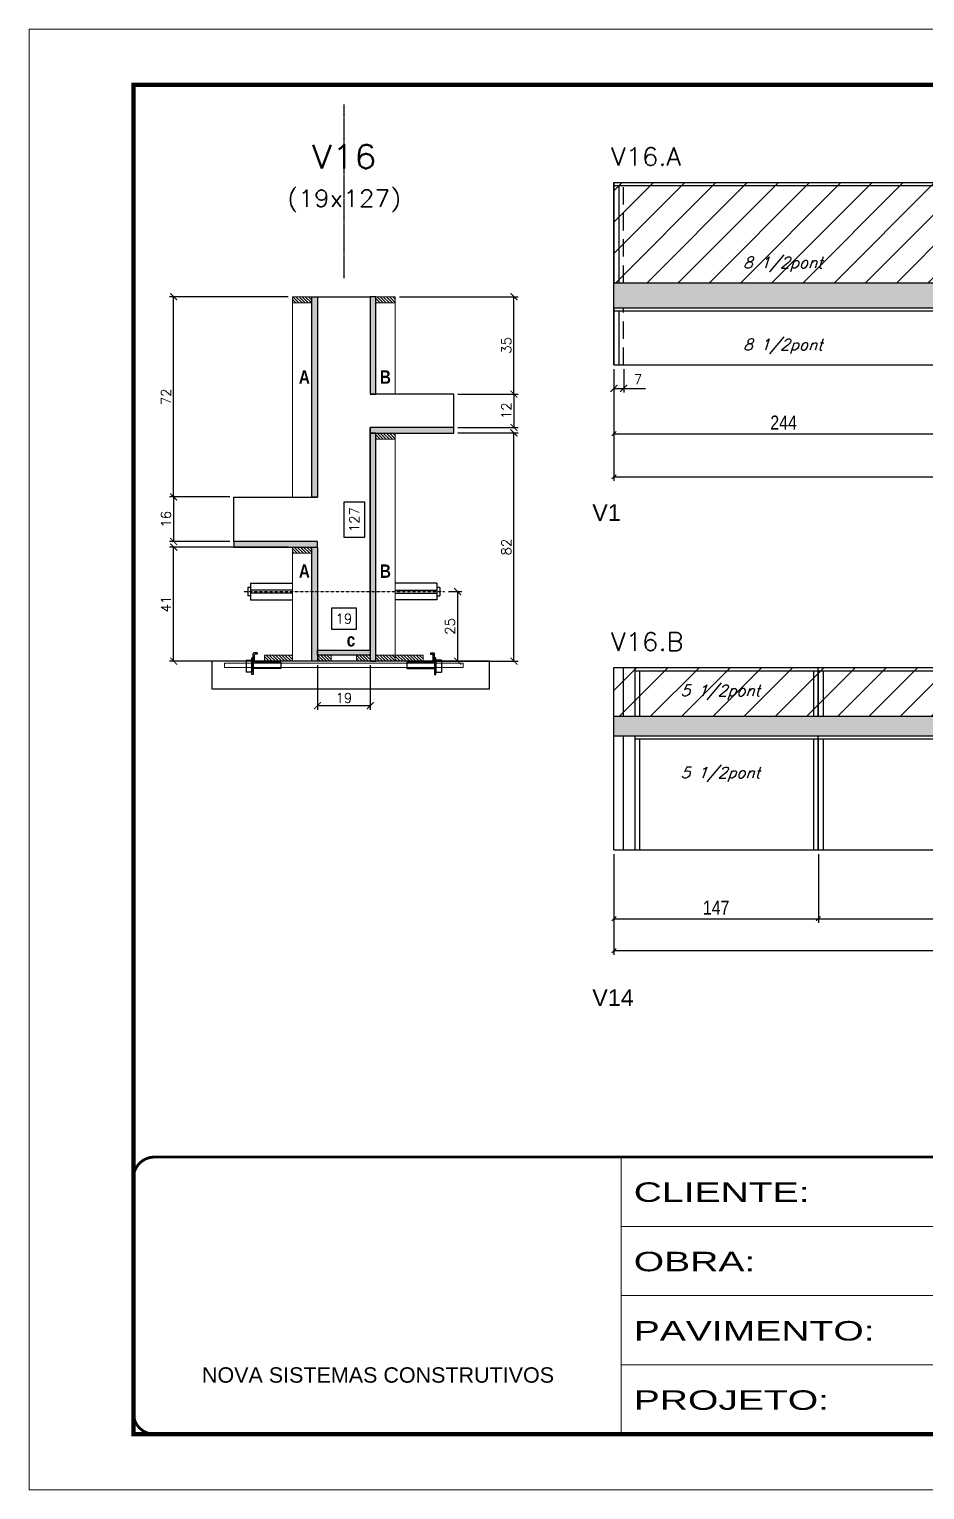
# Model space of a CAD drawing. Extents: x -10448 to -1189, y -11772 to 17235.
# Drawn here: x -7265 to -6621, y 8903 to 9953 of the extents above; entities that cross this region are included whole.
import ezdxf
from ezdxf.enums import TextEntityAlignment as Align

# ---------------------------------------------------------------- set-up
doc = ezdxf.new("R2010")
doc.units = 0
for name, pattern in [('CONTINUO', [0]), ('DASHED', [0.75, 0.5, -0.25]), ('HIDDEN', [0.375, 0.25, -0.125])]:
    doc.linetypes.add(name, pattern=pattern)
for name, color, linetype in [('5', 5, 'Continuous'), ('barrote', 251, 'Continuous'), ('COTA', 241, 'Continuous'), ('Cota Seção (2x)', 4, 'Continuous'), ('detalhes', 4, 'Continuous'), ('Painéis', 200, 'Continuous'), ('presilha', 1, 'Continuous'), ('Reaproveitamento', 251, 'Continuous'), ('SARR_2.2x7', 40, 'Continuous'), ('SARR_3.5x7', 81, 'Continuous'), ('TENSOR', 3, 'Continuous'), ('texto', 7, 'Continuous'), ('Texto de Titulo', 7, 'Continuous'), ('Texto Qtd Sarr', 242, 'Continuous')]:
    doc.layers.add(name, color=color, linetype=linetype)
for name, color, linetype, lineweight in [('CONCRETO', 251, 'Continuous', 25), ('Folhas', 255, 'Continuous', 9), ('Hachura', 251, 'Continuous', 9), ('Madeira', 126, 'Continuous', 18), ('SARRAFO DE PRESSAO', 251, 'DASHED', 9), ('SCO-___-LAJ', 2, 'Continuous', 0), ('Texto Seção', 7, 'Continuous', 15)]:
    doc.layers.add(name, color=color, linetype=linetype, lineweight=lineweight)
doc.styles.add('ARIAL', font='arial.ttf')
doc.styles.add('COTA TECNICA', font='techl___.ttf', dxfattribs={"height": 10})
doc.styles.add('REGUA-120', font='ROMANS.shx', dxfattribs={"height": 15})
doc.styles.add('Romans', font='romans.shx')
doc.styles.get("Standard").update_dxf_attribs({"font": 'arial.ttf'})
doc.styles.add('TECNICA', font='techb___.ttf', dxfattribs={"height": 10})
doc.styles.add('Tecnologia', font='')
doc.styles.get('Tecnologia').set_extended_font_data('Forgotten Futurist')
doc.dimstyles.new('Cota Paínel', dxfattribs={"dimtxt": 7, "dimasz": 5, "dimexe": 3, "dimexo": 3, "dimgap": 3, "dimtad": 1, "dimdec": 1, "dimzin": 12, "dimdsep": 46, "dimtxsty": 'Romans', "dimblk": 'ARCHTICK', "dimcen": 0, "dimclrd": 4, "dimclre": 4, "dimclrt": 1, "dimadec": 1, "dimazin": 3, "dimtfac": 1, "dimtdec": 1, "dimtmove": 0, "dimatfit": 3, "dimldrblk": 'OBLIQUE', "dimfxl": 1, "dimtolj": 1, "dimtzin": 12, "dimarcsym": 0})
doc.dimstyles.new('Cota Seção (2x)', dxfattribs={"dimtxt": 7, "dimasz": 5, "dimexe": 3, "dimexo": 3, "dimgap": 2, "dimtad": 3, "dimdec": 1, "dimlfac": 0.5, "dimzin": 12, "dimdsep": 46, "dimtxsty": 'Romans', "dimblk": 'ARCHTICK', "dimcen": 0, "dimclrd": 4, "dimclre": 4, "dimclrt": 1, "dimadec": 1, "dimazin": 3, "dimtfac": 1, "dimtdec": 1, "dimtmove": 0, "dimatfit": 3, "dimldrblk": 'OBLIQUE', "dimfxl": 1, "dimtolj": 1, "dimtzin": 12, "dimarcsym": 0})
doc.dimstyles.new('Cota Seção interna', dxfattribs={"dimtxt": 7, "dimasz": 6, "dimexe": 0.18, "dimexo": 2, "dimgap": -4, "dimtad": 3, "dimdec": 1, "dimlfac": 0.5, "dimzin": 12, "dimdsep": 46, "dimtxsty": 'Romans', "dimblk": 'ARCHTICK', "dimcen": 0.09, "dimse1": 1, "dimse2": 1, "dimsd1": 1, "dimsd2": 1, "dimclrd": 180, "dimclre": 5, "dimclrt": 1, "dimadec": 0, "dimazin": 3, "dimtfac": 1, "dimtdec": 1, "dimtofl": 0, "dimtmove": 0, "dimatfit": 3, "dimldrblk": 'ARCHTICK', "dimfxl": 1, "dimtolj": 1, "dimtzin": 0, "dimarcsym": 0})
doc.dimstyles.new('PAINEL', dxfattribs={"dimtxt": 10, "dimasz": 3, "dimexe": 3, "dimexo": 3, "dimgap": 3, "dimtad": 1, "dimdec": 1, "dimzin": 12, "dimdsep": 46, "dimtxsty": 'COTA TECNICA', "dimblk1": 'OBLIQUE', "dimblk2": 'OBLIQUE', "dimsah": 1, "dimcen": 0.9, "dimclrd": 4, "dimclre": 4, "dimclrt": 240, "dimadec": 1, "dimazin": 3, "dimtfac": 1, "dimtdec": 1, "dimtmove": 0, "dimatfit": 3, "dimfxl": 1, "dimtolj": 1, "dimtzin": 12, "dimarcsym": 0})
pattern_1 = [(315, (15517.0789, 1268.8322), (1.12253202, 1.12253202), [])]
pattern_2 = [(135, (-30308.1614, 18063.7196), (-1.12253202, -1.12253202), [])]

# ---------------------------------------------------------------- blocks, each defined once
blk = doc.blocks.new('9999999999')
at = {"color": 30, "linetype": 'CONTINUO'}
for p, q in [((98564.6, 34230.2), (98564.6, 34429.4)), ((98564.6, 34379.6), (99584, 34379.6)), ((98564.6, 34329.8), (99488, 34329.8)), ((98564.6, 34280), (99488, 34280))]:
    blk.add_line(p, q, dxfattribs=at)
at = {"color": 30, "linetype": 'CONTINUO', "const_width": 2}
blk.add_lwpolyline([(99584, 34230.2), (99584, 34414.4, 0.414214), (99569, 34429.4), (98229, 34429.4, 0.414214), (98214, 34414.4), (98214, 34245.2, 0.414214), (98229, 34230.2), (99584, 34230.2)], format="xyb", dxfattribs=at)
at = {"layer": 'Folhas'}
blk.add_lwpolyline([(98139, 34190.2), (99624, 34190.2), (99624, 35240.2), (98139, 35240.2)], close=True, dxfattribs=at)
at = {"layer": 'Folhas', "color": 30, "const_width": 3}
blk.add_lwpolyline([(98214, 34230.2), (99584, 34230.2), (99584, 35200.2), (98214, 35200.2)], close=True, dxfattribs=at)
at = {"color": 7, "linetype": 'Continuous', "ltscale": 5, "style": 'ARIAL'}
blk.add_text('NOVA SISTEMAS CONSTRUTIVOS', height=11.059, dxfattribs=at).set_placement((98263.2, 34267.2))
at = {"layer": 'Folhas', "color": 7, "style": 'Tecnologia', "width": 1.5}
for s, p in [('CLIENTE:', (98573.7, 34397.2)), ('OBRA:', (98573.7, 34347.3)), ('PAVIMENTO:', (98573.7, 34297.5)), ('PROJETO:', (98573.7, 34247.7))]:
    blk.add_text(s, height=14, dxfattribs=at).set_placement(p)
blk = doc.blocks.new('titulo1')
at = {"layer": 'Defpoints', "color": 252, "linetype": 'HIDDEN', "ltscale": 2}
blk.add_line((0, 0), (0, 125), dxfattribs=at)
at = {"layer": 'Defpoints', "style": 'Romans', "oblique": 15}
blk.add_attdef('FOLHA', text='', height=10, dxfattribs=at).set_placement((0, 15.6), align=Align.MIDDLE_CENTER)
at = {"layer": 'Texto Qtd Sarr', "color": 3, "style": 'Romans', "oblique": 15}
for tag, height, p in [('TITULO', 17, (0, 71.4)), ('SEÇÃO', 12, (0, 41.5))]:
    blk.add_attdef(tag, text='', height=height, dxfattribs=at).set_placement(p, align=Align.MIDDLE_CENTER)
blk = doc.blocks.new('_ArchTick')
at = {"color": 0, "linetype": 'ByBlock', "const_width": 0.15}
blk.add_lwpolyline([(-0.5, -0.5), (0.5, 0.5)], dxfattribs=at)
blk = doc.blocks.new('*D691')
at = {"layer": 'COTA', "color": 4, "lineweight": -2, "transparency": 16777216}
for p, q in [((-7078.5, 9580.5), (-7163.9, 9580.5)), ((-7160.9, 9498.5), (-7160.9, 9580.5)), ((-7098.5, 9498.5), (-7163.9, 9498.5))]:
    blk.add_line(p, q, dxfattribs=at)
at = {"layer": 'Defpoints', "color": 0, "transparency": 16777216}
for p in [(-7160.9, 9580.5), (-7075.5, 9580.5), (-7095.5, 9498.5)]:
    blk.add_point(p, dxfattribs=at)
at = {"layer": 'COTA', "color": 4, "lineweight": -2, "transparency": 16777216, "xscale": 5, "yscale": 5, "zscale": 5}
for p, rotation in [((-7160.9, 9580.5), 90), ((-7160.9, 9498.5), 270)]:
    blk.add_blockref('_ArchTick', p, dxfattribs=dict(at, rotation=rotation))
at = {"layer": 'COTA', "color": 1, "transparency": 16777216, "insert": (-7166.4, 9539.5), "char_height": 7, "attachment_point": 5, "rotation": 90, "style": 'Romans'}
blk.add_mtext('\\A1;41', dxfattribs=at)
blk = doc.blocks.new('_Oblique')
at = {"color": 0, "linetype": 'ByBlock', "lineweight": -2}
blk.add_line((-0.5, -0.5), (0.5, 0.5), dxfattribs=at)
blk = doc.blocks.new('*D692')
at = {"layer": 'Cota Seção (2x)', "color": 180, "lineweight": -2, "transparency": 16777216}
for p, q in [((-7023.5, 9612.7), (-7038.5, 9612.7)), ((-7038.5, 9612.7), (-7038.5, 9587.7)), ((-7023.5, 9587.7), (-7023.5, 9612.7)), ((-7038.5, 9587.7), (-7023.5, 9587.7))]:
    blk.add_line(p, q, dxfattribs=at)
at = {"layer": 'Defpoints', "color": 0, "transparency": 16777216}
for p in [(-7019.5, 9760.5), (-7019.5, 9760.5), (-7019.2, 9506.5)]:
    blk.add_point(p, dxfattribs=at)
at = {"layer": 'Cota Seção (2x)', "color": 1, "transparency": 16777216, "insert": (-7031, 9600.2), "char_height": 7, "attachment_point": 5, "rotation": 90, "style": 'Romans'}
blk.add_mtext('\\A1;127', dxfattribs=at)
blk = doc.blocks.new('PRESILHA METÁLICA 1')
at = {"layer": 'presilha'}
for p, q in [((7.5, 10.6), (7.5, 19.9)), ((12, 21), (8.6, 21)), ((9, 11.6), (9, 18.9)), ((12, 19.5), (9.6, 19.5)), ((12, 21), (12, 19.5)), ((0, 13), (6, 13)), ((0, 13), (0, 0)), ((6, 0), (0, 0)), ((6, 15.5), (7.5, 15.5)), ((6, -2.5), (6, 15.5)), ((6, 13), (6, 0)), ((7.5, 15.5), (7.5, -2.5)), ((37.5, 4.1), (7.5, 4.1)), ((37.5, 11), (9.6, 11)), ((37.5, 11), (37.5, 4.1)), ((7.5, -2.5), (6, -2.5))]:
    blk.add_line(p, q, dxfattribs=at)
for centre, radius, start, end in [((8.6, 19.9), 1.14, 90, 180), ((9.6, 18.9), 0.57, 90, 180), ((9.6, 11.6), 0.57, 180, 270)]:
    blk.add_arc(centre, radius, start, end, dxfattribs=at)
blk = doc.blocks.new('*D693')
at = {"layer": 'COTA', "color": 4, "lineweight": -2, "transparency": 16777216}
for p, q in [((-7057.5, 9495.5), (-7057.5, 9463.5)), ((-7019.5, 9495.5), (-7019.5, 9463.5)), ((-7057.5, 9466.5), (-7019.5, 9466.5))]:
    blk.add_line(p, q, dxfattribs=at)
at = {"layer": 'Defpoints', "color": 0, "transparency": 16777216}
for p in [(-7057.5, 9498.5), (-7019.5, 9498.5), (-7019.5, 9466.5)]:
    blk.add_point(p, dxfattribs=at)
at = {"layer": 'COTA', "color": 4, "lineweight": -2, "transparency": 16777216, "xscale": 5, "yscale": 5, "zscale": 5, "rotation": 180}
blk.add_blockref('_ArchTick', (-7057.5, 9466.5), dxfattribs=at)
at = {"layer": 'COTA', "color": 4, "lineweight": -2, "transparency": 16777216, "xscale": 5, "yscale": 5, "zscale": 5}
blk.add_blockref('_ArchTick', (-7019.5, 9466.5), dxfattribs=at)
at = {"layer": 'COTA', "color": 1, "transparency": 16777216, "insert": (-7038.5, 9472), "char_height": 7, "attachment_point": 5, "style": 'Romans'}
blk.add_mtext('\\A1;19', dxfattribs=at)
blk = doc.blocks.new('*D696')
at = {"layer": 'COTA', "color": 4, "lineweight": -2, "transparency": 16777216}
for p, q in [((-6963.2, 9548.5), (-6953.7, 9548.5)), ((-6956.7, 9548.5), (-6956.7, 9498.5)), ((-6978.5, 9498.5), (-6953.7, 9498.5))]:
    blk.add_line(p, q, dxfattribs=at)
at = {"layer": 'Defpoints', "color": 0, "transparency": 16777216}
for p in [(-6966.2, 9548.5), (-6981.5, 9498.5), (-6956.7, 9498.5)]:
    blk.add_point(p, dxfattribs=at)
at = {"layer": 'COTA', "color": 4, "lineweight": -2, "transparency": 16777216, "xscale": 5, "yscale": 5, "zscale": 5}
for p, rotation in [((-6956.7, 9548.5), 90), ((-6956.7, 9498.5), 270)]:
    blk.add_blockref('_ArchTick', p, dxfattribs=dict(at, rotation=rotation))
at = {"layer": 'COTA', "color": 1, "transparency": 16777216, "insert": (-6962.2, 9523.5), "char_height": 7, "attachment_point": 5, "rotation": 90, "style": 'Romans'}
blk.add_mtext('\\A1;25', dxfattribs=at)
blk = doc.blocks.new('*D694')
at = {"layer": 'COTA', "color": 4, "lineweight": -2, "transparency": 16777216}
for p, q in [((-6956.5, 9690.5), (-6913.2, 9690.5)), ((-6916.2, 9690.5), (-6916.2, 9666.5)), ((-6956.5, 9666.5), (-6913.2, 9666.5))]:
    blk.add_line(p, q, dxfattribs=at)
at = {"layer": 'Defpoints', "color": 0, "transparency": 16777216}
for p in [(-6959.5, 9690.5), (-6959.5, 9666.5), (-6916.2, 9666.5)]:
    blk.add_point(p, dxfattribs=at)
at = {"layer": 'COTA', "color": 4, "lineweight": -2, "transparency": 16777216, "xscale": 5, "yscale": 5, "zscale": 5}
for p, rotation in [((-6916.2, 9690.5), 90), ((-6916.2, 9666.5), 270)]:
    blk.add_blockref('_ArchTick', p, dxfattribs=dict(at, rotation=rotation))
at = {"layer": 'COTA', "color": 1, "transparency": 16777216, "insert": (-6921.7, 9678.5), "char_height": 7, "attachment_point": 5, "rotation": 90, "style": 'Romans'}
blk.add_mtext('\\A1;12', dxfattribs=at)
blk = doc.blocks.new('*D695')
at = {"layer": 'COTA', "color": 4, "lineweight": -2, "transparency": 16777216}
for p, q in [((-6956.5, 9662.5), (-6913.2, 9662.5)), ((-6916.2, 9498.5), (-6916.2, 9662.5)), ((-6978.5, 9498.5), (-6913.2, 9498.5))]:
    blk.add_line(p, q, dxfattribs=at)
at = {"layer": 'Defpoints', "color": 0, "transparency": 16777216}
for p in [(-6959.5, 9662.5), (-6916.2, 9662.5), (-6981.5, 9498.5)]:
    blk.add_point(p, dxfattribs=at)
at = {"layer": 'COTA', "color": 4, "lineweight": -2, "transparency": 16777216, "xscale": 5, "yscale": 5, "zscale": 5}
for p, rotation in [((-6916.2, 9662.5), 90), ((-6916.2, 9498.5), 270)]:
    blk.add_blockref('_ArchTick', p, dxfattribs=dict(at, rotation=rotation))
at = {"layer": 'COTA', "color": 1, "transparency": 16777216, "insert": (-6921.7, 9580.5), "char_height": 7, "attachment_point": 5, "rotation": 90, "style": 'Romans'}
blk.add_mtext('\\A1;82', dxfattribs=at)
blk = doc.blocks.new('*D697')
at = {"layer": 'COTA', "color": 4, "lineweight": -2, "transparency": 16777216}
for p, q in [((-7078.5, 9760.5), (-7163.9, 9760.5)), ((-7160.9, 9616.5), (-7160.9, 9760.5)), ((-7120.5, 9616.5), (-7163.9, 9616.5))]:
    blk.add_line(p, q, dxfattribs=at)
at = {"layer": 'Defpoints', "color": 0, "transparency": 16777216}
for p in [(-7160.9, 9760.5), (-7075.5, 9760.5), (-7117.5, 9616.5)]:
    blk.add_point(p, dxfattribs=at)
at = {"layer": 'COTA', "color": 4, "lineweight": -2, "transparency": 16777216, "xscale": 5, "yscale": 5, "zscale": 5}
for p, rotation in [((-7160.9, 9760.5), 90), ((-7160.9, 9616.5), 270)]:
    blk.add_blockref('_ArchTick', p, dxfattribs=dict(at, rotation=rotation))
at = {"layer": 'COTA', "color": 1, "transparency": 16777216, "insert": (-7166.4, 9688.5), "char_height": 7, "attachment_point": 5, "rotation": 90, "style": 'Romans'}
blk.add_mtext('\\A1;72', dxfattribs=at)
blk = doc.blocks.new('*D698')
at = {"layer": 'COTA', "color": 4, "lineweight": -2, "transparency": 16777216}
for p, q in [((-7120.5, 9616.5), (-7163.9, 9616.5)), ((-7160.9, 9616.5), (-7160.9, 9584.5)), ((-7120.5, 9584.5), (-7163.9, 9584.5))]:
    blk.add_line(p, q, dxfattribs=at)
at = {"layer": 'Defpoints', "color": 0, "transparency": 16777216}
for p in [(-7117.5, 9616.5), (-7160.9, 9584.5), (-7117.5, 9584.5)]:
    blk.add_point(p, dxfattribs=at)
at = {"layer": 'COTA', "color": 4, "lineweight": -2, "transparency": 16777216, "xscale": 5, "yscale": 5, "zscale": 5}
for p, rotation in [((-7160.9, 9616.5), 90), ((-7160.9, 9584.5), 270)]:
    blk.add_blockref('_ArchTick', p, dxfattribs=dict(at, rotation=rotation))
at = {"layer": 'COTA', "color": 1, "transparency": 16777216, "insert": (-7166.4, 9600.5), "char_height": 7, "attachment_point": 5, "rotation": 90, "style": 'Romans'}
blk.add_mtext('\\A1;16', dxfattribs=at)
blk = doc.blocks.new('*D699')
at = {"layer": 'COTA', "color": 4, "lineweight": -2, "transparency": 16777216}
for p, q in [((-6998.5, 9760.5), (-6913.2, 9760.5)), ((-6916.2, 9690.5), (-6916.2, 9760.5)), ((-6956.5, 9690.5), (-6913.2, 9690.5))]:
    blk.add_line(p, q, dxfattribs=at)
at = {"layer": 'Defpoints', "color": 0, "transparency": 16777216}
for p in [(-7001.5, 9760.5), (-6916.2, 9760.5), (-6959.5, 9690.5)]:
    blk.add_point(p, dxfattribs=at)
at = {"layer": 'COTA', "color": 4, "lineweight": -2, "transparency": 16777216, "xscale": 5, "yscale": 5, "zscale": 5}
for p, rotation in [((-6916.2, 9760.5), 90), ((-6916.2, 9690.5), 270)]:
    blk.add_blockref('_ArchTick', p, dxfattribs=dict(at, rotation=rotation))
at = {"layer": 'COTA', "color": 1, "transparency": 16777216, "insert": (-6921.7, 9725.5), "char_height": 7, "attachment_point": 5, "rotation": 90, "style": 'Romans'}
blk.add_mtext('\\A1;35', dxfattribs=at)
blk = doc.blocks.new('*D700')
at = {"layer": 'Cota Seção (2x)', "color": 180, "lineweight": -2, "transparency": 16777216}
for p, q in [((-7029.5, 9536.5), (-7047.5, 9536.5)), ((-7047.5, 9536.5), (-7047.5, 9521.5)), ((-7029.5, 9521.5), (-7029.5, 9536.5)), ((-7047.5, 9521.5), (-7029.5, 9521.5))]:
    blk.add_line(p, q, dxfattribs=at)
at = {"layer": 'Defpoints', "color": 0, "transparency": 16777216}
for p in [(-7019.5, 9517.5), (-7057.5, 9506.5), (-7019.5, 9506.5)]:
    blk.add_point(p, dxfattribs=at)
at = {"layer": 'Cota Seção (2x)', "color": 1, "transparency": 16777216, "insert": (-7038.5, 9529), "char_height": 7, "attachment_point": 5, "style": 'Romans'}
blk.add_mtext('\\A1;19', dxfattribs=at)
blk = doc.blocks.new('*D704')
at = {"layer": 'COTA', "color": 4, "linetype": 'ByBlock', "lineweight": -2, "transparency": 16777216}
for p, q in [((-6844.3, 9708.5), (-6844.3, 9659)), ((-6600.3, 9708.5), (-6600.3, 9659)), ((-6844.3, 9662), (-6600.3, 9662))]:
    blk.add_line(p, q, dxfattribs=at)
at = {"layer": 'Defpoints', "color": 0, "linetype": 'ByBlock', "transparency": 16777216}
for p in [(-6844.3, 9711.5), (-6600.3, 9711.5), (-6600.3, 9662)]:
    blk.add_point(p, dxfattribs=at)
at = {"layer": 'COTA', "color": 4, "linetype": 'ByBlock', "lineweight": -2, "transparency": 16777216, "xscale": 3, "yscale": 3, "zscale": 3, "rotation": 180}
blk.add_blockref('_Oblique', (-6844.3, 9662), dxfattribs=at)
at = {"layer": 'COTA', "color": 4, "linetype": 'ByBlock', "lineweight": -2, "transparency": 16777216, "xscale": 3, "yscale": 3, "zscale": 3}
blk.add_blockref('_Oblique', (-6600.3, 9662), dxfattribs=at)
at = {"layer": 'COTA', "color": 240, "linetype": 'ByBlock', "transparency": 16777216, "insert": (-6722.3, 9670), "char_height": 10, "attachment_point": 5, "style": 'COTA TECNICA'}
blk.add_mtext('\\A1;244', dxfattribs=at)
blk = doc.blocks.new('*D706')
at = {"layer": 'COTA', "color": 4, "linetype": 'ByBlock', "lineweight": -2, "transparency": 16777216}
for p, q in [((-6844.3, 9708.5), (-6844.3, 9628)), ((-5897.3, 9708.5), (-5897.3, 9628)), ((-6844.3, 9631), (-5897.3, 9631))]:
    blk.add_line(p, q, dxfattribs=at)
at = {"layer": 'Defpoints', "color": 0, "linetype": 'ByBlock', "transparency": 16777216}
for p in [(-6844.3, 9711.5), (-5897.3, 9711.5), (-5897.3, 9631)]:
    blk.add_point(p, dxfattribs=at)
at = {"layer": 'COTA', "color": 4, "linetype": 'ByBlock', "lineweight": -2, "transparency": 16777216, "xscale": 3, "yscale": 3, "zscale": 3, "rotation": 180}
blk.add_blockref('_Oblique', (-6844.3, 9631), dxfattribs=at)
at = {"layer": 'COTA', "color": 4, "linetype": 'ByBlock', "lineweight": -2, "transparency": 16777216, "xscale": 3, "yscale": 3, "zscale": 3}
blk.add_blockref('_Oblique', (-5897.3, 9631), dxfattribs=at)
at = {"layer": 'COTA', "color": 240, "linetype": 'ByBlock', "transparency": 16777216, "insert": (-6370.8, 9639.1), "char_height": 10, "attachment_point": 5, "style": 'COTA TECNICA'}
blk.add_mtext('\\A1;947', dxfattribs=at)
blk = doc.blocks.new('*D710')
at = {"layer": 'COTA', "color": 4, "lineweight": -2, "transparency": 16777216}
for p, q in [((-6844.3, 9708.5), (-6844.3, 9691.6)), ((-6837.3, 9708.5), (-6837.3, 9691.6)), ((-6844.3, 9694.6), (-6837.3, 9694.6)), ((-6837.3, 9694.6), (-6821.7, 9694.6))]:
    blk.add_line(p, q, dxfattribs=at)
at = {"layer": 'Defpoints', "color": 0, "transparency": 16777216}
for p in [(-6844.3, 9711.5), (-6837.3, 9711.5), (-6837.3, 9694.6)]:
    blk.add_point(p, dxfattribs=at)
at = {"layer": 'COTA', "color": 4, "lineweight": -2, "transparency": 16777216, "xscale": 5, "yscale": 5, "zscale": 5, "rotation": 180}
blk.add_blockref('_ArchTick', (-6844.3, 9694.6), dxfattribs=at)
at = {"layer": 'COTA', "color": 4, "lineweight": -2, "transparency": 16777216, "xscale": 5, "yscale": 5, "zscale": 5}
blk.add_blockref('_ArchTick', (-6837.3, 9694.6), dxfattribs=at)
at = {"layer": 'COTA', "color": 1, "transparency": 16777216, "insert": (-6827, 9701.1), "char_height": 7, "attachment_point": 5, "style": 'Romans'}
blk.add_mtext('\\A1;7', dxfattribs=at)
blk = doc.blocks.new('*D715')
at = {"layer": 'COTA', "color": 4, "linetype": 'ByBlock', "lineweight": -2, "transparency": 16777216}
for p, q in [((-6844.3, 9359.8), (-6844.3, 9310.3)), ((-6697.3, 9359.8), (-6697.3, 9310.3)), ((-6844.3, 9313.3), (-6697.3, 9313.3))]:
    blk.add_line(p, q, dxfattribs=at)
at = {"layer": 'Defpoints', "color": 0, "linetype": 'ByBlock', "transparency": 16777216}
for p in [(-6844.3, 9362.8), (-6697.3, 9362.8), (-6697.3, 9313.3)]:
    blk.add_point(p, dxfattribs=at)
at = {"layer": 'COTA', "color": 4, "linetype": 'ByBlock', "lineweight": -2, "transparency": 16777216, "xscale": 3, "yscale": 3, "zscale": 3, "rotation": 180}
blk.add_blockref('_Oblique', (-6844.3, 9313.3), dxfattribs=at)
at = {"layer": 'COTA', "color": 4, "linetype": 'ByBlock', "lineweight": -2, "transparency": 16777216, "xscale": 3, "yscale": 3, "zscale": 3}
blk.add_blockref('_Oblique', (-6697.3, 9313.3), dxfattribs=at)
at = {"layer": 'COTA', "color": 240, "linetype": 'ByBlock', "transparency": 16777216, "insert": (-6770.8, 9321.3), "char_height": 10, "attachment_point": 5, "style": 'COTA TECNICA'}
blk.add_mtext('\\A1;147', dxfattribs=at)
blk = doc.blocks.new('*D716')
at = {"layer": 'COTA', "color": 4, "linetype": 'ByBlock', "lineweight": -2, "transparency": 16777216}
for p, q in [((-6697.3, 9359.8), (-6697.3, 9310.3)), ((-6453.3, 9359.8), (-6453.3, 9310.3)), ((-6697.3, 9313.3), (-6453.3, 9313.3))]:
    blk.add_line(p, q, dxfattribs=at)
at = {"layer": 'Defpoints', "color": 0, "linetype": 'ByBlock', "transparency": 16777216}
for p in [(-6697.3, 9362.8), (-6453.3, 9362.8), (-6453.3, 9313.3)]:
    blk.add_point(p, dxfattribs=at)
at = {"layer": 'COTA', "color": 4, "linetype": 'ByBlock', "lineweight": -2, "transparency": 16777216, "xscale": 3, "yscale": 3, "zscale": 3, "rotation": 180}
blk.add_blockref('_Oblique', (-6697.3, 9313.3), dxfattribs=at)
at = {"layer": 'COTA', "color": 4, "linetype": 'ByBlock', "lineweight": -2, "transparency": 16777216, "xscale": 3, "yscale": 3, "zscale": 3}
blk.add_blockref('_Oblique', (-6453.3, 9313.3), dxfattribs=at)
at = {"layer": 'COTA', "color": 240, "linetype": 'ByBlock', "transparency": 16777216, "insert": (-6575.3, 9321.3), "char_height": 10, "attachment_point": 5, "style": 'COTA TECNICA'}
blk.add_mtext('\\A1;244', dxfattribs=at)
blk = doc.blocks.new('*D717')
at = {"layer": 'COTA', "color": 4, "linetype": 'ByBlock', "lineweight": -2, "transparency": 16777216}
for p, q in [((-6844.3, 9359.8), (-6844.3, 9287.4)), ((-5965.3, 9359.8), (-5965.3, 9287.4)), ((-6844.3, 9290.4), (-5965.3, 9290.4))]:
    blk.add_line(p, q, dxfattribs=at)
at = {"layer": 'Defpoints', "color": 0, "linetype": 'ByBlock', "transparency": 16777216}
for p in [(-6844.3, 9362.8), (-5965.3, 9362.8), (-5965.3, 9290.4)]:
    blk.add_point(p, dxfattribs=at)
at = {"layer": 'COTA', "color": 4, "linetype": 'ByBlock', "lineweight": -2, "transparency": 16777216, "xscale": 3, "yscale": 3, "zscale": 3, "rotation": 180}
blk.add_blockref('_Oblique', (-6844.3, 9290.4), dxfattribs=at)
at = {"layer": 'COTA', "color": 4, "linetype": 'ByBlock', "lineweight": -2, "transparency": 16777216, "xscale": 3, "yscale": 3, "zscale": 3}
blk.add_blockref('_Oblique', (-5965.3, 9290.4), dxfattribs=at)
at = {"layer": 'COTA', "color": 240, "linetype": 'ByBlock', "transparency": 16777216, "insert": (-6501.8, 9298.5), "char_height": 10, "attachment_point": 5, "style": 'COTA TECNICA'}
blk.add_mtext('\\A1;879', dxfattribs=at)

msp = doc.modelspace()

# ---------------------------------------------------------------- hatches: boundary and pattern name
at = {"layer": 'COTA', "linetype": 'ByBlock'}
h = msp.add_hatch(dxfattribs=at)
h.set_pattern_fill('AR-CONC', color=256, scale=0.03)
h.paths.add_polyline_path([(-6844.34, 9770.52), (-6844.34, 9752.52), (-5897.34, 9752.52), (-5897.34, 9770.52)])
h = msp.add_hatch(dxfattribs=at)
h.set_pattern_fill('AR-CONC', color=256, scale=0.03)
h.paths.add_polyline_path([(-5965.34, 9444.82), (-5965.34, 9458.82), (-6844.34, 9458.82), (-6844.34, 9444.82)])
at = {"layer": 'Hachura'}
h = msp.add_hatch(dxfattribs=at)
h.set_pattern_fill('ANSI31', color=256, scale=0.5, angle=90, style=0)
h.set_pattern_definition(pattern_2)
h.paths.add_polyline_path([(-7075.54, 9760.48), (-7075.54, 9756.08), (-7061.54, 9756.08), (-7061.54, 9760.48)])
h = msp.add_hatch(color=256, dxfattribs=at)
h.dxf.hatch_style = 1
h.paths.add_polyline_path([(-7061.54, 9760.48), (-7057.54, 9760.48), (-7057.54, 9616.48), (-7061.54, 9616.48)])
h = msp.add_hatch(color=256, dxfattribs=at)
h.dxf.hatch_style = 1
h.paths.add_polyline_path([(-7015.54, 9760.48), (-7019.54, 9760.48), (-7019.54, 9690.48), (-7015.54, 9690.48)])
h = msp.add_hatch(dxfattribs=at)
h.set_pattern_fill('ANSI31', color=256, scale=0.5, angle=90, style=0)
h.set_pattern_definition(pattern_2)
h.paths.add_polyline_path([(-7001.54, 9760.48), (-7001.54, 9756.08), (-7015.54, 9756.08), (-7015.54, 9760.48)])
h = msp.add_hatch(color=256, dxfattribs=at)
h.dxf.hatch_style = 1
h.paths.add_polyline_path([(-6959.54, 9662.48), (-6959.54, 9666.48), (-7019.54, 9666.48), (-7019.54, 9662.48)])
h = msp.add_hatch(color=256, dxfattribs=at)
h.dxf.hatch_style = 1
h.paths.add_polyline_path([(-7015.54, 9662.48), (-7019.54, 9662.48), (-7019.54, 9498.48), (-7015.54, 9498.48)])
h = msp.add_hatch(dxfattribs=at)
h.set_pattern_fill('ANSI31', color=256, scale=0.5, angle=90, style=0)
h.set_pattern_definition([(135, (-30308.1614, 17965.7196), (-1.12253202, -1.12253202), [])])
h.paths.add_polyline_path([(-7001.54, 9662.48), (-7001.54, 9658.08), (-7015.54, 9658.08), (-7015.54, 9662.48)])
h = msp.add_hatch(color=256, dxfattribs=at)
h.dxf.hatch_style = 1
h.paths.add_polyline_path([(-7057.54, 9580.48), (-7057.54, 9584.48), (-7117.54, 9584.48), (-7117.54, 9580.48)])
h = msp.add_hatch(dxfattribs=at)
h.set_pattern_fill('ANSI31', color=256, scale=0.5, angle=90, style=0)
h.set_pattern_definition([(135, (-30298.1614, 17883.7196), (-1.12253202, -1.12253202), [])])
h.paths.add_polyline_path([(-7075.54, 9580.48), (-7075.54, 9576.08), (-7061.54, 9576.08), (-7061.54, 9580.48)])
h = msp.add_hatch(color=256, dxfattribs=at)
h.dxf.hatch_style = 1
h.paths.add_polyline_path([(-7061.54, 9498.48), (-7057.54, 9498.48), (-7057.54, 9580.48), (-7061.54, 9580.48)])
h = msp.add_hatch(dxfattribs=at)
h.set_pattern_fill('ANSI31', color=256, scale=0.5, angle=270, style=0)
h.set_pattern_definition(pattern_1)
h.paths.add_polyline_path([(-7095.54, 9498.48), (-7095.54, 9502.88), (-7075.54, 9502.88), (-7075.54, 9498.48)])
h = msp.add_hatch(color=256, dxfattribs=at)
h.dxf.hatch_style = 1
h.paths.add_polyline_path([(-7057.54, 9502.88), (-7057.54, 9506.48), (-7019.54, 9506.48), (-7019.54, 9502.88)])
h = msp.add_hatch(dxfattribs=at)
h.set_pattern_fill('ANSI31', color=256, scale=0.5, angle=270, style=0)
h.set_pattern_definition([(315, (15527.0789, 1268.8322), (1.12253202, 1.12253202), [])])
h.paths.add_polyline_path([(-7057.54, 9498.48), (-7057.54, 9502.88), (-7047.54, 9502.88), (-7047.54, 9498.48)])
h = msp.add_hatch(dxfattribs=at)
h.set_pattern_fill('ANSI31', color=256, scale=0.5, angle=270, style=0)
h.set_pattern_definition([(315, (15483.0789, 1268.8322), (1.12253202, 1.12253202), [])])
h.paths.add_polyline_path([(-7029.54, 9498.48), (-7029.54, 9502.88), (-7019.54, 9502.88), (-7019.54, 9498.48)])
h = msp.add_hatch(dxfattribs=at)
h.set_pattern_fill('ANSI31', color=256, scale=0.5, angle=270, style=0)
h.set_pattern_definition([(315, (15661.0789, 1195.2322), (1.12253202, 1.12253202), [])])
h.paths.add_polyline_path([(-7001.54, 9498.48), (-7001.54, 9502.88), (-7015.54, 9502.88), (-7015.54, 9498.48)])
h = msp.add_hatch(dxfattribs=at)
h.set_pattern_fill('ANSI31', color=256, scale=0.5, angle=270, style=0)
h.set_pattern_definition(pattern_1)
h.paths.add_polyline_path([(-6981.54, 9498.48), (-6981.54, 9502.88), (-7001.54, 9502.88), (-7001.54, 9498.48)])
at = {"layer": 'Reaproveitamento'}
h = msp.add_hatch(dxfattribs=at)
h.set_pattern_fill('ANSI31', color=256, scale=5)
h.paths.add_polyline_path([(-6844.34, 9842.52), (-6844.34, 9770.52), (-6600.34, 9770.52), (-6600.34, 9842.52)])
h = msp.add_hatch(dxfattribs=at)
h.set_pattern_fill('ANSI31', color=256, scale=5)
h.paths.add_polyline_path([(-6844.34, 9493.82), (-6844.34, 9458.82), (-6697.34, 9458.82), (-6697.34, 9493.82)])
h = msp.add_hatch(dxfattribs=at)
h.set_pattern_fill('ANSI31', color=256, scale=5)
h.paths.add_polyline_path([(-6697.34, 9493.82), (-6697.34, 9458.82), (-6453.34, 9458.82), (-6453.34, 9493.82)])

# ---------------------------------------------------------------- linework, layer by layer
at = {"ltscale": 3}
for p, q in [((-7107.54, 9551.47), (-7107.54, 9545.47)), ((-7105.54, 9551.47), (-7107.54, 9551.47)), ((-7105.54, 9545.47), (-7107.54, 9545.47)), ((-7105.54, 9554.47), (-7105.54, 9542.47)), ((-7105.54, 9554.47), (-7075.54, 9554.47)), ((-7075.54, 9549.47), (-7105.54, 9549.47)), ((-7075.54, 9547.47), (-7105.54, 9547.47)), ((-6971.54, 9554.47), (-7001.54, 9554.47)), ((-7001.54, 9549.47), (-6971.54, 9549.47)), ((-7001.54, 9547.47), (-6971.54, 9547.47)), ((-6971.54, 9554.47), (-6971.54, 9542.47)), ((-6969.54, 9551.47), (-6971.54, 9551.47)), ((-6971.54, 9545.47), (-6969.54, 9545.47)), ((-6969.54, 9551.47), (-6969.54, 9545.47)), ((-7105.54, 9542.47), (-7075.54, 9542.47)), ((-6971.54, 9542.47), (-7001.54, 9542.47))]:
    msp.add_line(p, q, dxfattribs=at)
at = {"layer": 'barrote'}
msp.add_lwpolyline([(-7133.4, 9478.48), (-6933.81, 9478.48), (-6933.81, 9498.48), (-7133.4, 9498.48)], close=True, dxfattribs=at)
at = {"layer": 'CONCRETO'}
for points in [[(-7057.54, 9760.48), (-7019.54, 9760.48)], [(-6959.54, 9666.48), (-6959.54, 9690.48), (-7019.54, 9690.48)], [(-7057.54, 9580.48), (-7057.54, 9506.48), (-7019.54, 9506.48), (-7019.54, 9666.48)], [(-7117.54, 9584.48), (-7117.54, 9616.48), (-7057.54, 9616.48)]]:
    msp.add_lwpolyline(points, dxfattribs=at)
at = {"layer": 'COTA', "linetype": 'ByBlock'}
for p, q in [((-6844.34, 9752.52), (-6844.34, 9770.52)), ((-6844.34, 9444.82), (-6844.34, 9458.82))]:
    msp.add_line(p, q, dxfattribs=at)
at = {"layer": 'Madeira'}
for points in [[(-7075.54, 9760.48), (-7075.54, 9756.08), (-7061.54, 9756.08), (-7061.54, 9760.48)], [(-7075.54, 9616.48), (-7061.54, 9616.48), (-7061.54, 9760.48), (-7075.54, 9760.48)], [(-7001.54, 9760.48), (-7001.54, 9756.08), (-7015.54, 9756.08), (-7015.54, 9760.48)], [(-7001.54, 9690.48), (-7015.54, 9690.48), (-7015.54, 9760.48), (-7001.54, 9760.48)], [(-7001.54, 9662.48), (-7001.54, 9658.08), (-7015.54, 9658.08), (-7015.54, 9662.48)], [(-7001.54, 9498.48), (-7015.54, 9498.48), (-7015.54, 9662.48), (-7001.54, 9662.48)], [(-7075.54, 9580.48), (-7075.54, 9576.08), (-7061.54, 9576.08), (-7061.54, 9580.48)], [(-7075.54, 9498.48), (-7061.54, 9498.48), (-7061.54, 9580.48), (-7075.54, 9580.48)], [(-7095.54, 9498.48), (-7095.54, 9502.88), (-7075.54, 9502.88), (-7075.54, 9498.48)], [(-7057.54, 9498.48), (-7057.54, 9502.88), (-7047.54, 9502.88), (-7047.54, 9498.48)], [(-7029.54, 9498.48), (-7029.54, 9502.88), (-7019.54, 9502.88), (-7019.54, 9498.48)], [(-7001.54, 9498.48), (-7001.54, 9502.88), (-7015.54, 9502.88), (-7015.54, 9498.48)], [(-6981.54, 9498.48), (-6981.54, 9502.88), (-7001.54, 9502.88), (-7001.54, 9498.48)]]:
    msp.add_lwpolyline(points, close=True, dxfattribs=at)
at = {"layer": 'Painéis', "linetype": 'ByBlock'}
for p, q in [((-6844.34, 9842.52), (-5897.34, 9842.52)), ((-6844.34, 9770.52), (-6844.34, 9842.52)), ((-6844.34, 9770.52), (-5897.34, 9770.52)), ((-6844.34, 9752.52), (-5897.34, 9752.52)), ((-6844.34, 9711.52), (-6844.34, 9752.52)), ((-6844.34, 9711.52), (-5897.34, 9711.52)), ((-6844.34, 9493.82), (-5965.34, 9493.82)), ((-6844.34, 9458.82), (-6844.34, 9493.82)), ((-6697.34, 9458.82), (-6697.34, 9493.82)), ((-6844.34, 9458.82), (-5965.34, 9458.82)), ((-6844.34, 9444.82), (-5965.34, 9444.82)), ((-6844.34, 9362.82), (-6844.34, 9444.82)), ((-6697.34, 9362.82), (-6697.34, 9444.82)), ((-6844.34, 9362.82), (-5965.34, 9362.82))]:
    msp.add_line(p, q, dxfattribs=at)
at = {"layer": 'Painéis'}
for points in [[(-7061.54, 9760.48), (-7057.54, 9760.48), (-7057.54, 9616.48), (-7061.54, 9616.48)], [(-7015.54, 9760.48), (-7019.54, 9760.48), (-7019.54, 9690.48), (-7015.54, 9690.48)], [(-6959.54, 9662.48), (-6959.54, 9666.48), (-7019.54, 9666.48), (-7019.54, 9662.48)], [(-7015.54, 9662.48), (-7019.54, 9662.48), (-7019.54, 9498.48), (-7015.54, 9498.48)], [(-7057.54, 9580.48), (-7057.54, 9584.48), (-7117.54, 9584.48), (-7117.54, 9580.48)], [(-7061.54, 9580.48), (-7057.54, 9580.48), (-7057.54, 9498.48), (-7061.54, 9498.48)], [(-7057.54, 9502.88), (-7057.54, 9506.48), (-7019.54, 9506.48), (-7019.54, 9502.88)]]:
    msp.add_lwpolyline(points, close=True, dxfattribs=at)
at = {"layer": 'SARR_2.2x7', "linetype": 'Continuous'}
for p, q in [((-6844.34, 9840.32), (-6600.34, 9840.32)), ((-6844.34, 9750.32), (-6600.34, 9750.32)), ((-6837.34, 9458.82), (-6837.34, 9493.82)), ((-6829.34, 9491.62), (-6697.34, 9491.62)), ((-6697.34, 9491.62), (-6453.34, 9491.62)), ((-6837.34, 9362.82), (-6837.34, 9444.82)), ((-6829.34, 9442.62), (-6697.34, 9442.62)), ((-6697.34, 9442.62), (-6453.34, 9442.62))]:
    msp.add_line(p, q, dxfattribs=at)
at = {"layer": 'SARR_2.2x7', "linetype": 'HIDDEN', "ltscale": 50}
for p, q in [((-6837.34, 9770.52), (-6837.34, 9842.52)), ((-6837.34, 9711.52), (-6837.34, 9752.52))]:
    msp.add_line(p, q, dxfattribs=at)
at = {"layer": 'SARR_3.5x7'}
for p, q in [((-6844.34, 9842.52), (-6844.34, 9770.52)), ((-6840.84, 9840.32), (-6840.84, 9770.52)), ((-6844.34, 9770.52), (-6840.84, 9770.52)), ((-6844.34, 9752.52), (-6844.34, 9711.52)), ((-6840.84, 9750.32), (-6840.84, 9711.52)), ((-6844.34, 9711.52), (-6840.84, 9711.52)), ((-6829.34, 9493.82), (-6829.34, 9458.82)), ((-6825.84, 9491.62), (-6825.84, 9458.82)), ((-6700.84, 9491.62), (-6700.84, 9458.82)), ((-6697.34, 9491.62), (-6697.34, 9458.82)), ((-6693.84, 9491.62), (-6693.84, 9458.82)), ((-6829.34, 9458.82), (-6825.84, 9458.82)), ((-6700.84, 9458.82), (-6697.34, 9458.82)), ((-6697.34, 9458.82), (-6693.84, 9458.82)), ((-6829.34, 9444.82), (-6829.34, 9362.82)), ((-6825.84, 9442.62), (-6825.84, 9362.82)), ((-6700.84, 9442.62), (-6700.84, 9362.82)), ((-6697.34, 9442.62), (-6697.34, 9362.82)), ((-6693.84, 9442.62), (-6693.84, 9362.82)), ((-6829.34, 9362.82), (-6825.84, 9362.82)), ((-6700.84, 9362.82), (-6697.34, 9362.82)), ((-6697.34, 9362.82), (-6693.84, 9362.82))]:
    msp.add_line(p, q, dxfattribs=at)
at = {"layer": 'SCO-___-LAJ', "color": 1}
msp.add_lwpolyline([(-7124.39, 9497.14), (-6952.69, 9497.14), (-6952.69, 9493.94), (-7124.39, 9493.94)], close=True, dxfattribs=at)
at = {"layer": 'TENSOR', "linetype": 'HIDDEN', "ltscale": 0.5}
msp.add_line((-7110.54, 9548.47), (-6966.24, 9548.47), dxfattribs=at)

# ---------------------------------------------------------------- block references
at = {"layer": 'presilha', "yscale": 0.6666666666666666, "zscale": 0.6666666666666666}
for p, xscale in [((-7108.81, 9490.51), 0.6666666666666666), ((-6968.27, 9490.51), -0.6666666666666666)]:
    msp.add_blockref('PRESILHA METÁLICA 1', p, dxfattribs=dict(at, xscale=xscale))
at = {"layer": 'SARRAFO DE PRESSAO', "color": 6, "linetype": 'ByBlock'}
msp.add_blockref('9999999999', (-105403.76, -25287.43), dxfattribs=at)
at = {"layer": 'Texto Seção'}
ref = msp.add_blockref('titulo1', (-7038.24, 9773.69), dxfattribs=dict(at, xscale=-1))
ref.add_attrib('TITULO', 'V16', dxfattribs={"layer": 'Texto de Titulo', "color": 7, "height": 17, "style": 'Romans', "width": 1.1}).set_placement((-7038.24, 9861.19), align=Align.MIDDLE_CENTER)
ref.add_attrib('SEÇÃO', '(19x127)', dxfattribs={"layer": 'Texto de Titulo', "color": 7, "height": 12, "style": 'Romans', "width": 1.1}).set_placement((-7038.24, 9831.19), align=Align.MIDDLE_CENTER)

# ---------------------------------------------------------------- texts
at = {"layer": '5', "linetype": 'Continuous'}
for s, p in [('V1', (-6859.88, 9599.31)), ('V14', (-6859.88, 9250.6))]:
    msp.add_text(s, height=12, rotation=0.00004, dxfattribs=at).set_placement(p)
at = {"layer": 'detalhes', "style": 'TECNICA'}
for s, p in [('A', (-7070.88, 9697.91)), ('B', (-7012.62, 9697.9)), ('A', (-7070.88, 9558.38)), ('B', (-7012.62, 9558.37)), ('c', (-7036.46, 9508.97))]:
    msp.add_text(s, height=9.6, dxfattribs=at).set_placement(p)
at = {"layer": 'texto', "color": 2, "char_height": 8, "attachment_point": 5, "style": 'Romans'}
for s, insert in [('{\\Q19;\\C256;8 1/2pont}', (-6722.84, 9783.74)), ('{\\Q19;\\C256;8 1/2pont}', (-6722.84, 9724.74)), ('{\\Q19;\\C256;5 1/2pont}', (-6767.81, 9476.04)), ('{\\Q19;\\C256;5 1/2pont}', (-6767.81, 9417.04))]:
    msp.add_mtext(s, dxfattribs=dict(at, insert=insert))
at = {"layer": 'Texto Seção', "style": 'REGUA-120', "width": 1.05}
for s, p in [('V16.A', (-6846.34, 9854.71)), ('V16.B', (-6846.34, 9506))]:
    msp.add_text(s, height=13, dxfattribs=at).set_placement(p)

# ---------------------------------------------------------------- dimensions: what is measured, and where the dimension line sits
at = {"layer": 'COTA'}
for base, p1, p2, picture, middle in [((-7160.91, 9760.48), (-7117.54, 9616.48), (-7075.54, 9760.48), '*D697', (-7166.41, 9688.48)), ((-6916.17, 9760.48), (-6959.54, 9690.48), (-7001.54, 9760.48), '*D699', (-6921.67, 9725.48)), ((-6916.17, 9666.48), (-6959.54, 9690.48), (-6959.54, 9666.48), '*D694', (-6921.67, 9678.48)), ((-6916.17, 9662.48), (-6981.54, 9498.48), (-6959.54, 9662.48), '*D695', (-6921.67, 9580.48)), ((-7160.91, 9584.48), (-7117.54, 9616.48), (-7117.54, 9584.48), '*D698', (-7166.41, 9600.48)), ((-7160.91, 9580.48), (-7095.54, 9498.48), (-7075.54, 9580.48), '*D691', (-7166.41, 9539.48)), ((-6956.73, 9498.48), (-6966.24, 9548.47), (-6981.54, 9498.48), '*D696', (-6962.23, 9523.47))]:
    dim = msp.add_linear_dim(base=base, p1=p1, p2=p2, angle=90, dimstyle='Cota Seção (2x)', dxfattribs=at)
    dim.commit()
    dim.dimension.update_dxf_attribs({"geometry": picture, "text_midpoint": middle})
for base, p1, p2, dimstyle, picture, middle in [((-6837.34, 9694.61), (-6844.34, 9711.52), (-6837.34, 9711.52), 'Cota Paínel', '*D710', (-6827.01, 9701.11)), ((-7019.54, 9466.47), (-7057.54, 9498.48), (-7019.54, 9498.48), 'Cota Seção (2x)', '*D693', (-7038.54, 9471.97))]:
    dim = msp.add_linear_dim(base=base, p1=p1, p2=p2, dimstyle=dimstyle, dxfattribs=at)
    dim.commit()
    dim.dimension.update_dxf_attribs({"geometry": picture, "text_midpoint": middle})
at = {"layer": 'COTA', "linetype": 'ByBlock'}
for base, p1, p2, picture, middle in [((-6600.34, 9661.96), (-6844.34, 9711.52), (-6600.34, 9711.52), '*D704', (-6722.34, 9670.03)), ((-5897.34, 9630.96), (-6844.34, 9711.52), (-5897.34, 9711.52), '*D706', (-6370.84, 9639.07)), ((-6697.34, 9313.25), (-6844.34, 9362.82), (-6697.34, 9362.82), '*D715', (-6770.84, 9321.33))]:
    dim = msp.add_linear_dim(base=base, p1=p1, p2=p2, dimstyle='PAINEL', dxfattribs=at)
    dim.commit()
    dim.dimension.update_dxf_attribs({"geometry": picture, "text_midpoint": middle})
dim = msp.add_linear_dim(base=(-5965.34, 9290.36), p1=(-6844.34, 9362.82), p2=(-5965.34, 9362.82), dimstyle='PAINEL', dxfattribs=at)
dim.commit()
dim.dimension.update_dxf_attribs({"geometry": '*D717', "text_midpoint": (-6501.84, 9290.36), "dimtype": 160})
dim = msp.add_linear_dim(base=(-6453.34, 9313.25), p1=(-6697.34, 9362.82), p2=(-6453.34, 9362.82), dimstyle='PAINEL', override={"dimtmove": 1}, dxfattribs=at)
dim.commit()
dim.dimension.update_dxf_attribs({"geometry": '*D716', "text_midpoint": (-6575.34, 9321.33)})
at = {"layer": 'Cota Seção (2x)'}
dim = msp.add_linear_dim(base=(-7019.54, 9760.48), p1=(-7019.24, 9506.48), p2=(-7019.54, 9760.48), angle=90, dimstyle='Cota Seção interna', dxfattribs=at)
dim.commit()
dim.dimension.update_dxf_attribs({"geometry": '*D692', "text_midpoint": (-7019.54, 9600.22), "dimtype": 160})
dim = msp.add_linear_dim(base=(-7019.54, 9517.47), p1=(-7057.54, 9506.48), p2=(-7019.54, 9506.48), angle=180, dimstyle='Cota Seção interna', dxfattribs=at)
dim.commit()
dim.dimension.update_dxf_attribs({"geometry": '*D700', "text_midpoint": (-7038.54, 9528.97)})

doc.saveas('drawing.dxf')
